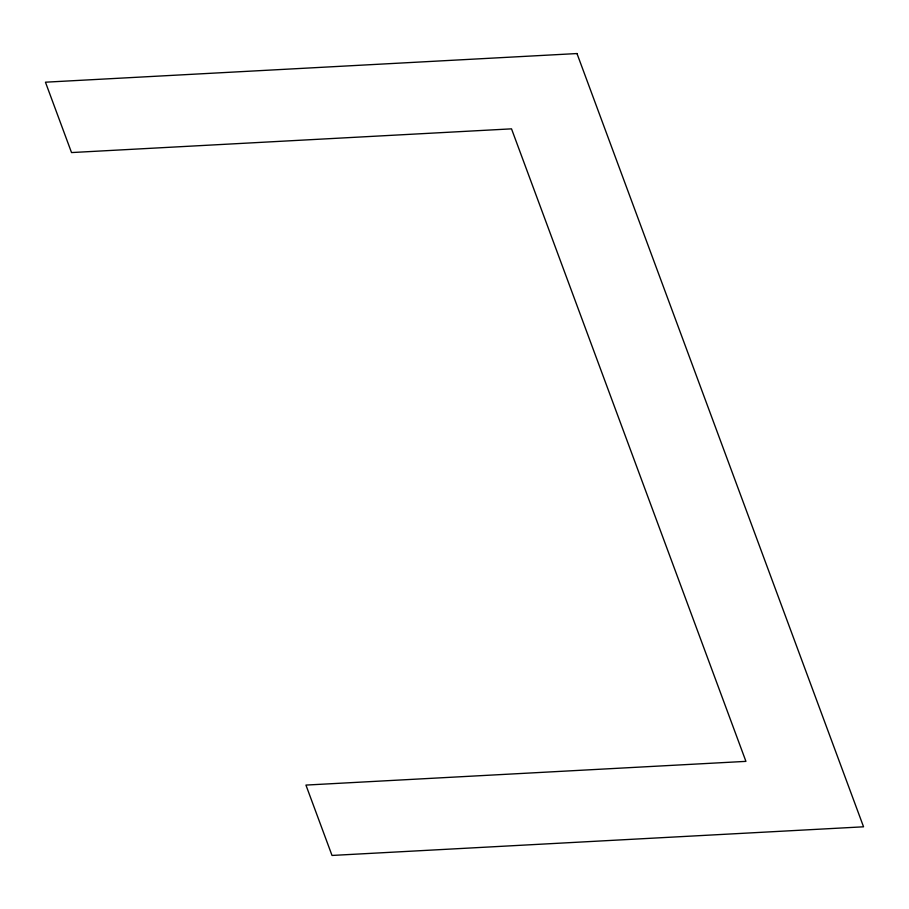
<?xml version="1.0" encoding="UTF-8"?>
<svg xmlns="http://www.w3.org/2000/svg" width="909" height="909" viewBox="0 0 909 909"><rect width="100%" height="100%" fill="white"/><g stroke="black" fill="none" stroke-linecap="round" stroke-linejoin="round"><path stroke-width="1.36" d="M576.988 53.551L45.45 82.196L71.527 152.564L511.517 128.851L745.925 761.367L305.935 785.081L332.012 855.449L863.55 826.804L576.988 53.551"/></g></svg>
